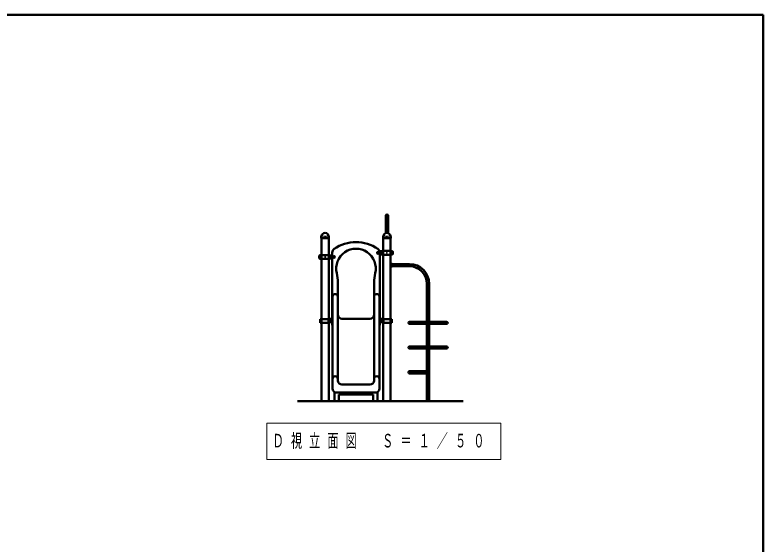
# Model space of a CAD drawing. Units: millimetres on the paper, scale 1:50. Extents: x -365 to 0, y -594 to 257.
# Drawn here: x -181.6 to 0, y -168.5 to -40 of the extents above; entities that cross this region are included whole.
import ezdxf

# ---------------------------------------------------------------- set-up
doc = ezdxf.new("R2010")
doc.units = ezdxf.units.MM
doc.linetypes.add('USER1', pattern=[4.5, 2.5, -2])
doc.layers.add('LY_1', color=140, linetype='Continuous', lineweight=50)
doc.styles.add('ＭＳ ゴシック', font='')
doc.styles.get('ＭＳ ゴシック').set_extended_font_data('MS Gothic')

msp = doc.modelspace()

# ---------------------------------------------------------------- linework, layer by layer
at = {"layer": 'LY_1', "color": 7}
for p, q in [((0, -40), (-365, -40)), ((0, -297), (0, -40)), ((-113.011, -133.773), (-72.76, -133.773))]:
    msp.add_line(p, q, dxfattribs=at)
at = {"layer": 'LY_1'}
for p, q in [((-91.574, -92.953), (-91.574, -88.773)), ((-91.03, -92.953), (-91.03, -88.773)), ((-107.231, -94.183), (-107.222, -93.786)), ((-107.221, -94.193), (-107.231, -94.183)), ((-107.221, -94.193), (-105.382, -94.193)), ((-107.198, -93.728), (-107.176, -93.706)), ((-107.193, -133.773), (-107.193, -94.193)), ((-105.405, -93.728), (-105.427, -93.706)), ((-105.411, -133.773), (-105.411, -94.193)), ((-105.373, -94.183), (-105.382, -94.193)), ((-105.373, -94.183), (-105.381, -93.786)), ((-92.231, -94.183), (-92.222, -93.786)), ((-92.221, -94.193), (-92.231, -94.183)), ((-92.221, -94.193), (-90.382, -94.193)), ((-92.198, -93.728), (-92.176, -93.706)), ((-92.193, -133.773), (-92.193, -94.193)), ((-90.405, -93.728), (-90.427, -93.706)), ((-90.411, -133.773), (-90.411, -94.193)), ((-90.373, -94.183), (-90.382, -94.193)), ((-90.373, -94.183), (-90.381, -93.786)), ((-104.552, -115.373), (-104.552, -97.656)), ((-93.572, -97.727), (-93.492, -97.681)), ((-93.572, -97.727), (-93.572, -97.819)), ((-93.572, -97.819), (-93.492, -97.865)), ((-93.492, -97.681), (-93.412, -97.727)), ((-93.492, -97.865), (-93.412, -97.819)), ((-93.412, -97.727), (-93.412, -97.819)), ((-92.222, -97.323), (-93.085, -97.399)), ((-93.052, -115.373), (-93.052, -97.656)), ((-90.382, -97.323), (-92.222, -97.323)), ((-90.382, -97.323), (-90.066, -97.351)), ((-107.222, -98.323), (-107.537, -98.351)), ((-107.222, -99.223), (-107.537, -99.195)), ((-107.222, -98.323), (-105.381, -98.323)), ((-107.222, -99.223), (-105.381, -99.223)), ((-105.382, -98.323), (-104.552, -98.396)), ((-105.382, -99.223), (-104.552, -99.15)), ((-104.192, -98.727), (-104.112, -98.681)), ((-104.192, -98.727), (-104.192, -98.819)), ((-104.192, -98.819), (-104.112, -98.865)), ((-104.112, -98.681), (-104.032, -98.727)), ((-104.112, -98.865), (-104.032, -98.819)), ((-104.032, -98.727), (-104.032, -98.819)), ((-92.222, -98.223), (-93.052, -98.15)), ((-90.382, -98.223), (-92.222, -98.223)), ((-90.382, -98.223), (-90.066, -98.195)), ((-90.03, -100.453), (-90.411, -100.453)), ((-90.03, -100.453), (-90.411, -100.453)), ((-90.03, -101.093), (-90.411, -101.093)), ((-90.03, -101.093), (-90.411, -101.093)), ((-90.03, -100.453), (-90.03, -101.093)), ((-90.03, -100.453), (-90.03, -101.093)), ((-85.802, -100.501), (-90.03, -100.501)), ((-85.802, -101.045), (-90.03, -101.045)), ((-103.202, -112.773), (-103.202, -104.991)), ((-94.402, -112.773), (-94.402, -104.991)), ((-81.574, -114.501), (-81.574, -105.273)), ((-81.03, -114.501), (-81.03, -105.273)), ((-104.502, -108.423), (-104.502, -130.734)), ((-103.202, -128.773), (-103.202, -108.423)), ((-94.402, -128.773), (-94.402, -108.423)), ((-93.102, -108.423), (-93.102, -130.734)), ((-105.065, -113.893), (-107.538, -113.893)), ((-107.538, -113.893), (-107.538, -114.793)), ((-107.372, -113.893), (-107.372, -114.793)), ((-105.467, -113.893), (-105.467, -114.793)), ((-105.411, -113.773), (-104.552, -113.773)), ((-105.411, -113.819), (-104.552, -113.819)), ((-105.28, -113.893), (-105.28, -114.793)), ((-105.221, -113.893), (-105.221, -114.793)), ((-105.065, -113.893), (-105.065, -114.793)), ((-102.202, -113.773), (-95.402, -113.773)), ((-92.193, -113.773), (-93.052, -113.773)), ((-92.193, -113.819), (-93.052, -113.819)), ((-92.538, -113.893), (-90.065, -113.893)), ((-92.538, -113.893), (-92.538, -114.793)), ((-92.382, -113.893), (-92.382, -114.793)), ((-92.323, -113.893), (-92.323, -114.793)), ((-92.136, -113.893), (-92.136, -114.793)), ((-90.232, -113.893), (-90.232, -114.793)), ((-90.065, -113.893), (-90.065, -114.793)), ((-105.065, -114.793), (-107.538, -114.793)), ((-92.538, -114.793), (-90.065, -114.793)), ((-81.574, -114.501), (-85.802, -114.501)), ((-81.574, -115.045), (-85.802, -115.045)), ((-81.574, -120.501), (-81.574, -115.045)), ((-76.802, -114.501), (-81.03, -114.501)), ((-76.802, -115.045), (-81.03, -115.045)), ((-81.03, -120.501), (-81.03, -115.045)), ((-81.574, -120.501), (-85.802, -120.501)), ((-81.574, -121.045), (-85.802, -121.045)), ((-81.574, -126.501), (-81.574, -121.045)), ((-81.03, -120.501), (-76.802, -120.501)), ((-81.03, -121.045), (-76.802, -121.045)), ((-81.03, -133.773), (-81.03, -121.045)), ((-81.574, -126.501), (-85.802, -126.501)), ((-81.574, -127.045), (-85.802, -127.045)), ((-81.574, -133.773), (-81.574, -127.045)), ((-102.202, -129.773), (-95.402, -129.773)), ((-104.002, -131.6), (-104.002, -133.773)), ((-103.502, -131.734), (-94.102, -131.734)), ((-103.002, -132.173), (-103.002, -133.773)), ((-103.002, -132.173), (-94.602, -132.173)), ((-94.602, -132.173), (-94.602, -133.773)), ((-93.602, -131.6), (-93.602, -133.773))]:
    msp.add_line(p, q, dxfattribs=at)
at = {"layer": 'LY_1', "color": 7, "lineweight": 13}
for p, q in [((-107.195, -93.763), (-105.408, -93.763)), ((-107.159, -93.693), (-105.447, -93.693)), ((-92.195, -93.763), (-90.408, -93.763)), ((-92.159, -93.693), (-90.447, -93.693)), ((-92.636, -97.958), (-92.636, -97.588)), ((-92.267, -97.588), (-92.636, -97.588)), ((-92.267, -97.958), (-92.636, -97.958)), ((-90.336, -97.588), (-89.967, -97.588)), ((-90.336, -97.958), (-89.967, -97.958)), ((-89.967, -97.958), (-89.967, -97.588)), ((-107.636, -98.958), (-107.636, -98.588)), ((-107.267, -98.588), (-107.636, -98.588)), ((-107.267, -98.958), (-107.636, -98.958)), ((-105.336, -98.588), (-104.967, -98.588)), ((-105.336, -98.958), (-104.967, -98.958)), ((-104.967, -98.958), (-104.967, -98.588)), ((-120.426, -139.182), (-120.426, -147.982)), ((-63.626, -139.182), (-120.426, -139.182)), ((-63.626, -147.982), (-63.626, -139.182)), ((-120.426, -147.982), (-63.626, -147.982))]:
    msp.add_line(p, q, dxfattribs=at)
at = {"layer": 'LY_1'}
for centre, radius in [((-106.302, -94.033), 0.06), ((-91.302, -94.033), 0.06), ((-93.492, -97.773), 0.21), ((-104.112, -98.773), 0.21)]:
    msp.add_circle(centre, radius, dxfattribs=at)
at = {"layer": 'LY_1', "color": 7, "lineweight": 13}
for centre, radius in [((-93.492, -97.773), 0.24), ((-93.492, -97.773), 0.11), ((-92.452, -97.773), 0.185), ((-92.452, -97.773), 0.1), ((-91.302, -97.773), 0.1), ((-90.152, -97.773), 0.185), ((-90.152, -97.773), 0.1), ((-107.452, -98.773), 0.185), ((-107.452, -98.773), 0.1), ((-106.302, -98.773), 0.1), ((-105.152, -98.773), 0.185), ((-105.152, -98.773), 0.1), ((-104.112, -98.773), 0.24), ((-104.112, -98.773), 0.11)]:
    msp.add_circle(centre, radius, dxfattribs=at)
at = {"layer": 'LY_1', "color": 7, "linetype": 'USER1', "lineweight": 13}
for centre in [(-93.492, -97.773), (-104.112, -98.773)]:
    msp.add_circle(centre, 0.125, dxfattribs=at)
at = {"layer": 'LY_1'}
for centre, radius, start, end in [((-91.302, -88.773), 0.272, 0, 180), ((-107.138, -93.788), 0.084, 135, 178.99605), ((-107.215, -93.667), 0.056, 315, 353.3676), ((-106.302, -93.773), 0.864, 90, 173.3676), ((-106.302, -93.773), 0.864, 6.6324, 90), ((-105.388, -93.667), 0.056, 186.6324, 225), ((-105.465, -93.788), 0.084, 1.00395, 45), ((-92.138, -93.788), 0.084, 135, 178.99605), ((-92.215, -93.667), 0.056, 315, 353.3676), ((-91.302, -93.773), 0.864, 90, 173.3676), ((-91.302, -93.773), 0.864, 6.6324, 90), ((-90.388, -93.667), 0.056, 186.6324, 225), ((-90.465, -93.788), 0.084, 1.00395, 45), ((-98.802, -104.519), 9.346, 55.31079, 124.68922), ((-103.552, -97.656), 1, 123.36701, 180), ((-98.802, -101.573), 4.8, 346.64882, 193.35118), ((-94.052, -97.656), 1, 0, 56.63299), ((-91.752, -97.773), 1, 163.80375, 196.19625), ((-92.52, -97.55), 0.2, 95, 163.80375), ((-92.52, -97.996), 0.2, 196.19625, 265), ((-90.083, -97.55), 0.2, 16.19625, 85), ((-90.083, -97.996), 0.2, 275, 343.80375), ((-90.852, -97.773), 1, 343.80375, 16.19625), ((-106.752, -98.773), 1, 163.80375, 196.19625), ((-107.52, -98.55), 0.2, 95, 163.80375), ((-107.52, -98.996), 0.2, 196.19625, 265), ((-105.083, -98.55), 0.2, 16.19625, 85), ((-105.083, -98.996), 0.2, 275, 343.80375), ((-105.852, -98.773), 1, 343.80375, 16.19625), ((-85.802, -105.273), 4.772, 0, 90), ((-85.802, -105.273), 4.228, 0, 90), ((-113.202, -104.991), 10, 0, 13.35118), ((-84.402, -104.991), 10, 166.64882, 180), ((-103.852, -108.423), 0.65, 0, 180), ((-93.752, -108.423), 0.65, 0, 180), ((-102.202, -112.773), 1, 180, 270), ((-95.402, -112.773), 1, 270, 0), ((-85.802, -114.773), 0.272, 90, 270), ((-81.574, -114.773), 0.272, 270, 90), ((-81.03, -114.773), 0.272, 90, 270), ((-76.802, -114.773), 0.272, 270, 90), ((-85.802, -120.773), 0.272, 90, 270), ((-81.574, -120.773), 0.272, 270, 90), ((-81.03, -120.773), 0.272, 90, 270), ((-76.802, -120.773), 0.272, 270, 90), ((-85.802, -126.773), 0.272, 90, 270), ((-81.574, -126.773), 0.272, 270, 90), ((-103.852, -128.384), 0.65, 0, 180), ((-102.202, -128.773), 1, 180, 270), ((-95.402, -128.773), 1, 270, 0), ((-93.752, -128.384), 0.65, 0, 180), ((-103.502, -130.734), 1, 180, 270), ((-94.102, -130.734), 1, 270, 0)]:
    msp.add_arc(centre, radius, start, end, dxfattribs=at)
at = {"layer": 'LY_1', "color": 7, "lineweight": 13}
for centre, start, end in [((-94.827, -97.773), 355.87048, 4.12952), ((-87.776, -97.773), 175.87048, 184.12952), ((-109.827, -98.773), 355.87048, 4.12952), ((-102.776, -98.773), 175.87048, 184.12952)]:
    msp.add_arc(centre, 2.567, start, end, dxfattribs=at)

# ---------------------------------------------------------------- texts
at = {"layer": 'LY_1', "color": 7, "insert": (-119.026, -143.582), "char_height": 3.299, "attachment_point": 4, "style": 'ＭＳ ゴシック'}
msp.add_mtext('\\T1.64;\\W0.6;Ｄ視立面図\u3000Ｓ＝１／５０', dxfattribs=at)

doc.saveas('drawing.dxf')
